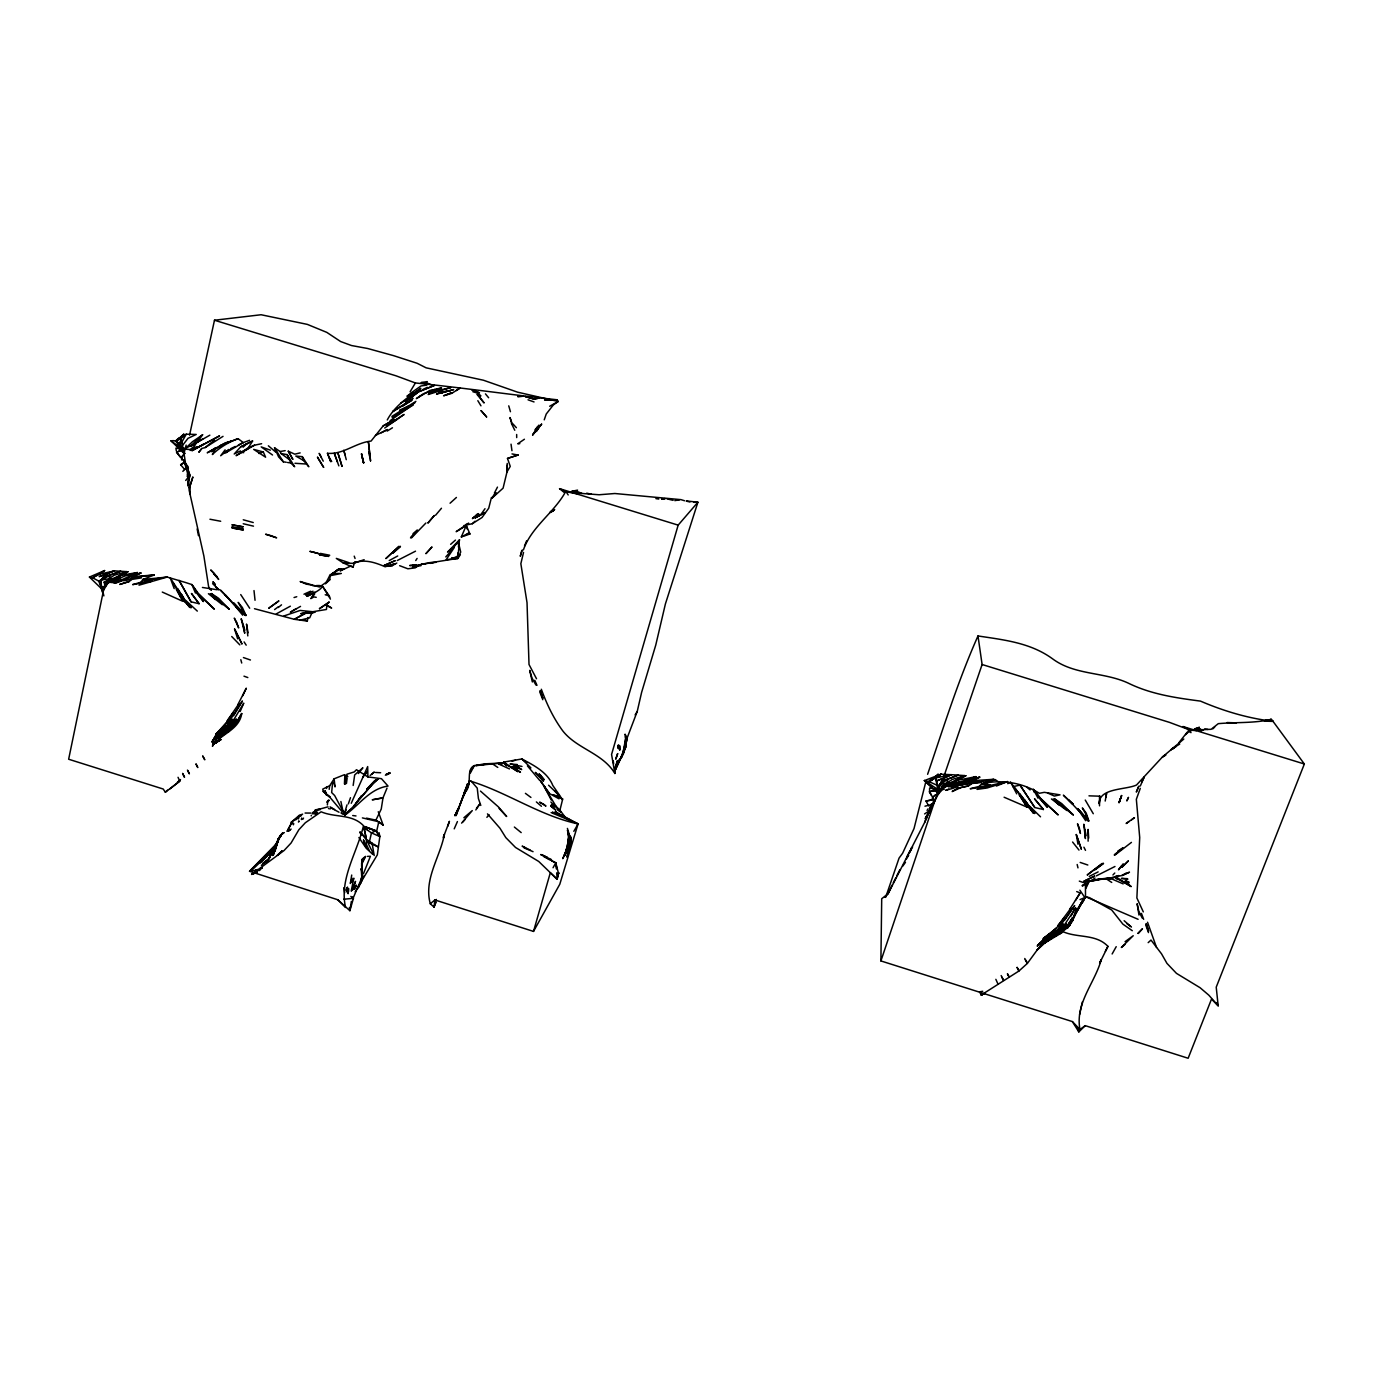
<?xml version="1.0" encoding="UTF-8"?>
<svg xmlns="http://www.w3.org/2000/svg" width="1373" height="1373" viewBox="0 0 1373 1373"><rect width="100%" height="100%" fill="white"/><g stroke="black" fill="none" stroke-linecap="round" stroke-linejoin="round"><path stroke-width="1.5" d="M361.871 879.235L361.236 868.611L362.403 875.185L360.618 882.788C364.377 875.133 359.983 867.118 362.335 859.155L364.017 857.439M1075.54 913.611L1085.511 896.689L1085.425 883.371L1082.593 886.066M1072.382 1021.581L1078.835 1031.912L1079.985 1029.493L1072.382 1021.581L880.9 960.928L881.706 898.731L888.091 893.72L924.681 822.376L930.654 807.959M361.494 877.364L360.927 882.942L362.163 879.321L362.18 861.815L365.561 856.34L361.906 864.012L362.18 861.815L361.665 869.006M935.391 795.448L938.222 794.246L945.087 786.42L964.67 775.591L951.455 774.698L936.97 780.774L943.423 778.457L939.973 784.824L938.034 785.716L938.514 793.628L929.435 811.443L930.499 806.62L930.585 808.954M140.99 582.221L152.334 581.157L132.649 584.623L140.99 582.221L142.809 579.526L154.222 574.978L137.472 576.969L123.707 580.71L141.402 577.896L132.186 576.677L131.482 578.754M211.236 590.064L208.713 587.318L203.891 556.082L189.165 490.298L188.667 477.152L183.81 459.989L186.11 465.807M618.588 746.5L618.639 744.887L618.966 749.143M1099.996 962.095L1101.249 959.744C1094.641 983.257 1074.905 1003.474 1079.985 1029.493L1085.219 1025.648L1188.143 1058.257L1211.501 999.115L1218.177 1005.808L1216.221 987.17L1304.35 764.006L1273.046 721.391L1264.842 721.168M351.711 875.047L350.338 883.491L352.072 878.222M468.09 786.111L465.498 791.861C472.758 783.949 465.43 769.532 474.32 765.585L482.815 765.07M929.538 790.642L929.641 787.965L934.91 789.097M507.324 464.966L507.015 471.866L503.084 488.17L491.946 498.193L496.031 493.044L491.946 498.193L494.005 494.966M329.125 602.163L319.48 608.651L329.125 602.163L326.963 603.811L326.448 609.475L300.738 613.714L308.65 611.74L294.354 619.309L254.486 608.72M425.579 563.874L421.271 564.2L457.793 558.416L458.101 552.718M458.393 547.02L459.509 539.829L447.529 552.083L453.639 547.398L459.509 539.829M348.553 891.558L348.725 888.623M347.85 776.637L344.348 774.732L334.12 778.817L335.029 786.901L333.948 782.988M187.706 485.819L189.079 476.38L185.715 480.447M353.17 785.459L354.68 774.921L362.867 767.782L358.422 773.514M932.147 798.365L934.412 795.619L938.222 794.246L939.475 785.081L943.354 778.68L951.455 774.698L940.883 774.218L924.389 780.602L938.514 793.628L939.475 785.081L943.423 778.457M445.779 556.906L454.309 547.484L446.191 559.652L457.793 558.416L459.2 544M507.221 463.387L507.015 471.866L510.258 466.374L507.495 458.428L517.964 455.047L507.495 458.428M625.899 736.46L623.085 753.228L614.623 771.454L617.472 760.659L614.744 768.52L614.881 773.48C602.575 752.97 576.9 748.937 562.758 730.865C553.353 718.045 546.832 704.212 541.322 689.246M301.7 817.999L301.356 819.578M315.979 810.859L316.082 809.727L319.755 809.075M625.625 743.685L623.514 753.64L618.725 761.981L624.337 750.55L625.676 739.258M625.093 748.525L626.586 740.476L625.007 734.589M1099.807 800.047L1099.224 803.703C1098.778 787.776 1125.774 790.024 1136.518 785.013L1162.45 756.952L1183.801 739.052M201.745 448.508L198.999 452.06L201.745 448.508L205.161 447.564L223.027 436.357M626.38 737.044L625.384 746.5L626.586 740.476L625.196 736.872M120.189 575.184L127.912 571.7L108.501 582.152L102.34 592.123L103.37 588.039L107.557 582.221L126.831 571.631L114.474 570.893L99.182 576.591L106.356 574.532L100.366 580.504L103.867 595.899M354.921 561.643L353.05 567.066L350.441 566.191L340.212 570.876L344.194 568.662L339.8 569.332L332.249 573.519L341.328 573.468L329.606 575.802L338.633 569.091L329.606 575.802L325.47 583.817L329.777 579.766L330.344 574.412M240.584 611.157L224.949 594.578L236.019 607.072L245.321 615.447L233.65 602.953L245.87 615.499L241.631 611.208L241.905 608.84L238.164 602.369L242.352 607.484L246.007 615.499L241.905 608.84M626.86 737.644L621.437 757.536L625.779 747.066L626.86 737.644L625.075 734.195M555.413 811.683L559.686 815.15L555.276 811.7L578.067 823.92L559.789 884.246L533.513 931.409L434.863 899.95L434.04 907.09L430.298 903.794C423.571 879.252 439.841 857.782 444.371 834.595L443.41 838.062M345.104 784.137L346.957 774.2L354.234 771.935L356.482 769.721L367.913 776.946L381.454 778.68L388.044 786.077C369.697 788.634 359.4 805.007 345.258 814.893M187.861 483.399L189.079 476.38M941.209 790.093L941.672 786.369L949.721 782.799L941.672 786.369M329.194 789.355L329.674 785.734L334.12 778.817M346.442 783.554L347.163 778.079M924.956 806.208L933.194 804.132L933.657 800.648M571.168 841.529L569.263 847.484L569.949 836.088L568.491 846.729L562.81 858.657C565.539 850.728 571.82 842.25 568.8 833.651L570.344 840.739L567.049 857.267L570.911 836.878L571.168 841.529L568.336 851.947M185.715 464.555L183.999 453.416L171.007 440.853C178.644 439.12 182.283 447.855 184.771 453.416L182.231 456.402L181.734 459.904L181.545 458.651M361.683 863.737L362.335 859.155M190.075 494.331L190.075 485.922L192.872 476.946L189.388 487.981L190.075 485.922M298.525 818.892L298.73 817.467M933.194 804.132L934.155 802.896L930.637 804.698L933.194 804.132L933.657 800.957M938.171 789.681L924.389 780.482L938.514 793.628L935.665 778.131L940.883 774.218L938.669 777.169M1106.02 797.129L1106.587 793.285L1105.196 801.043M568.491 842.919L569.383 837.084L568.353 833.188L569.932 840.345L565.985 850.265L569.503 839.95L567.907 832.725L569.383 837.084L567.066 848.463L570.344 840.739M351.368 901.357L349.892 910.711L337.844 899.778L249.543 871.289L276.351 843.949M352.947 898.577L361.906 877.587M568.868 843.348L569.846 837.479L567.358 830.322M213.21 743.548L220.881 739.549L213.381 743.788M104.073 587.661L68.65 759.235L163.215 789.029L165.344 792.221L179.777 781.151L178.044 777.307M315.859 811.031L315.258 809.83L314.537 812.301L315.344 811.083M1085.648 816.918L1086.077 814.532L1082.336 807.942L1086.197 813.073L1088.858 820.985L1077.719 808.543L1088.703 820.968L1086.077 814.532M313.576 812.301L312.907 812.593M306.488 612.444L294.354 619.309L307.312 621.094L307.998 617.49M179.846 444.44L181.528 437.712L176.19 441.162L183.793 434.177L176.19 441.162L181.974 449.349L179.846 444.44L181.099 438.056L186.247 434.194L196.219 434.452L188.032 438.313L182.66 445.23M277.38 842.078L273.33 855.001L278.839 838.285L282.529 833.188L284.365 832.639M379.034 832.639L379.84 836.552L377.318 854.881L355.144 891.815M188.564 480.636L189.663 475.367L188.324 471.591M332.678 781.752L331.648 792.547L334.652 795.533L342.958 811.117M275.012 851.311L278.839 838.285L272.626 855.499M189.56 435.172L214.48 320.235L261.093 314.743L307.346 324.388L326.791 332.369L340.624 341.534L351.505 345.533L367.689 348.502L393.485 355.624L417.1 363.261L426.111 367.827L483.416 380.218L517.57 392.163L558.21 401.482L553.353 404.932L546.231 414.028L544.24 419.829M435.138 904.292L436.339 899.452M1079.607 1014.578L1082.387 1001.895M352.792 889.807L355.504 881.397L351.694 890.717M363.914 827.559L365.99 837.135L363.914 827.559L371.465 832.896L379.84 836.552L376.597 831.506L378.794 821.775L362.403 817.896M373.473 844.017L377.729 846.712L369.2 842.747L371.465 832.896L375.687 830.734L376.597 831.506M939.973 784.824L938.96 789.2L939.475 785.081L947.971 779.057L958.182 775.127L941.689 781.34L947.971 779.057L946.786 783.005L940.608 784.515M187.174 476.517L187.603 474.68M302.781 819.355L303.536 818.085M925.728 782.181L914.04 828.52L902.645 853.199L899.058 858.125L885.636 897.393M927.616 774.286C943.405 727.862 958.011 680.802 977.988 635.956C1003.989 639.904 1030.505 642.667 1052.679 658.903C1074.922 675.379 1103.669 671.723 1128.177 683.085C1150.952 694.275 1175.46 697.81 1200.465 701.105C1223.772 711.094 1248.074 718.371 1273.269 721.34L1271.347 719.366C1253.789 723.417 1235.975 722.061 1218.28 723.657L1211.158 729.303L1190.374 730.196L1169.47 722.37L982.107 664.515L977.988 635.956M312.941 812.421L314.726 811.838M523.542 552.409L520.848 563.685L527.026 602.661L529.017 664.515L536.517 678.743M456.128 815.562L457.501 810.087L454.944 815.596L459.389 806.105M562.501 799.807L554.846 790.865M298.422 817.724L298.679 816.729L294.045 820.488L298.679 816.729M625.453 742.415L637.226 711.471L641.603 692.421L655.762 645.07L665.39 603.983L697.896 502.226L686.466 500.956M521.74 550.659L520.281 556.271L522.238 550.041M171.007 440.853L181.871 448.902L183.999 453.416L186.162 445.127M456.145 815.408L464.64 792.581L455.733 815.459M937.759 792.084L880.9 960.928M347.009 804.853L344.314 814.086M350.836 896.397L353.427 898.32L349.892 910.711L349.377 907.484M533.513 931.409L550.333 872.679L557.095 879.235L558.433 873.64L557.095 879.235L538.714 861.455L515.527 847.467L505.83 837.633L499.978 828.245L487.466 813.863M491.465 497.421L488.719 508.233L482.043 517.501L472.295 523.731L466.031 525.052M693.777 502.329L697.896 502.226L678.159 525.138L611.569 754.446L614.881 773.48M274.428 851.826L278.238 838.766L282.529 833.188M351.196 891.06L353.856 878.205L351.711 881.981M293.376 824.795L293.736 823.594M1120.196 799.103L1119.149 802.621L1121.621 795.551L1119.012 802.656L1121.587 795.551M465.275 790.762L467.627 783.674L460.006 804.612M180.344 444.852L186.247 434.194L181.099 438.056L183.227 449.366L176.585 452.266L180.309 457.055M928.474 813.297L930.499 806.672M623.085 753.228L624.698 748.045L623.926 750.087M558.279 873.022L557.06 876.866L556.683 872.85M933.812 803.102L935.099 799.292M956.586 788.72L952.158 791.569L960.276 787.879M447.701 826.34L449.434 821.294L443.342 837.307M943.697 777.015L982.107 664.515M566.191 818.462L559.927 810.19L562.741 798.846L552.667 794.813L557.884 796.134M348.347 803.891L350.493 797.679M443.548 836.964L444.371 834.595M532.621 434.966L541.614 424.171L532.621 434.966L537.444 427.054M909.836 852.41L911.483 847.742M215.75 737.867L211.837 742.158L217.003 733.508L224.88 725.648L224.091 727.879L232.106 722.49L243.759 703.165L240.138 711.506M228.673 722.198L242.42 700.968L233.599 715.728M523.405 549.921C531.248 527.249 553.147 513.399 564.869 493.01L559.566 488.651L678.159 525.138M232.106 727.57L231.316 728.136L236.173 719.315L228.141 732.204L236.431 722.61L241.717 713.514C240.018 726.231 227.952 731.843 218.942 738.914L230.99 723.314L215.647 738.708L226.837 725.974L219.543 733.028M618.948 759.835L614.623 771.454L625.779 747.066M1140.276 788.377L1136.346 799.292L1139.71 837.496L1136.878 897.976L1143.314 911.895M924.578 813.932L929.693 810.568L924.681 822.376M358.593 887.421L362.163 879.321L361.906 871.649L362.403 875.185M367.913 776.946L367.672 766.58L351.248 803.274M344.331 814.498L346.116 809.916M101.585 579.972L108.913 578.805L110.406 575.03L120.773 571.254L103.644 577.106L110.406 575.03L100.366 580.504L101.053 584.829L100.641 580.213L106.356 574.532M138.999 585.173L167.197 577.072L148.627 579.972L148.233 580.968L142.809 579.526L167.197 577.072L185.784 582.581L191.911 584.572L198.244 593.325L214.36 609.183L197.781 593.771L191.911 584.572L195.464 593.05M1073.137 918.348L1076.655 909.424L1078.251 909.115L1083.177 899.538L1077.53 909.166L1074.458 910.11M311.19 815.905L311.328 815.305M363.45 873.709L370.401 856.271L367.449 856.392M1138.492 786.643L1136.329 792.049L1139.058 786.043M187.483 466.082L186.333 468.897L187.483 466.082L185.544 463.387M524.52 545.973L526.614 540.842M387.014 788.102L383.067 797.662L372.237 799.807L382.981 798.022L381.248 809.057L375.91 820.127L383.136 825.053L378.262 811.718M566.792 850.831L564.801 855.516L568.096 846.352L564.423 855.225L566.397 850.556L565.298 852.53M1072.794 918.571L1076.655 909.424L1073.772 910.162M463.954 793.216L466.58 787.141M465.516 524.726L468.691 523.216L456.179 531.677L466.254 525.516L469.944 533.994L461.328 536.912L466.254 525.516L463.937 525.499M1140.345 785.957L1144.224 777.049L1141.65 782.061M283.868 615.979L300.138 610.436L315.361 611.998L311.705 613.285L309.697 617.85L299.589 620.27M1059.39 926.947L1074.681 905.579L1064.453 920.356M454.223 828.846L457.415 821.569M230.956 725.116L236.173 719.315L230.956 725.116L232.106 722.49L219.697 738.262L231.385 723.022L218.942 738.914L231.385 723.022L225.704 730.436M1067.868 927.29C1073.961 920.167 1075.78 910.883 1081.564 903.005M451.683 557.661L457.793 558.416L460.71 552.066L458.599 543.227L456.488 543.811M1085.803 888.606L1089.338 880.882L1100.974 879.063L1092.959 880.917M1078.526 908.377L1069.086 926.363M1212.805 728.857L1214.693 727.106M982.725 991.272L979.55 991.855L981.266 994.996L1018.955 971.003L1027.382 963.4L1037.216 949.944L1044.973 942.873L1063.32 931.838C1077.977 938.137 1095.98 933.76 1107.942 946.357L1099.979 962.49M1075.591 913.646L1085.511 896.689L1089.338 897.599L1111.735 910.024L1122.891 924.149L1132.296 930.705M888.091 893.72L884.727 897.273M892.072 885.156L888.451 892.896M1072.45 920.202L1075.694 913.234M242.746 695.751L246.282 688.182L237.735 704.898M354.56 889L356.396 885.139L353.874 889.326M1099.601 963.177L1101.249 959.744M269.091 858.039L276.23 843.176M895.814 877.81L893.257 882.753M1082.868 902.095L1085.511 896.689L1138.114 919.309M454.944 815.596L459.131 808.182M568.491 846.729L567.461 848.806L570.31 837.856L567.409 828.4M357.272 889.223L363.862 876.111M218.101 736.563L212.489 746.123L218.101 736.563L222.151 733.8M621.025 757.107L624.337 750.55M896.895 875.579L899.83 869.813M907.33 856.151L909.87 851.123M1059.802 933.863L1067.473 927.65L1072.364 918.005L1066.426 927.135L1055.648 936.352L1066.323 923.823L1064.435 928.629L1060.059 932.49L1061.106 931.975M1078.251 909.115L1083.177 899.538M494.366 493.13L497.472 487.106M276.797 842.627L280.555 835.385M269.177 858.005L277.981 841.083M279.938 837.324L281.877 833.548L269.159 858.228M1105.334 951.386L1107.942 946.357M327.649 801.935L327.735 801.025L327.375 804.938M346.888 888.056L345.893 889.961L348.09 893.686L346.888 888.056L347.318 891.266M470.373 773.033L474.32 765.585L470.252 771.351M910.213 851.363L912.582 846.952M1060.814 923.703L1037.199 946.066L1044.956 937.845L1055.03 930.328L1053.846 932.507L1062.908 927.238L1075.728 907.759L1071.009 916.014M1069.43 925.797L1072.691 919.687M224.88 725.648L212.352 741.523L217.003 733.508L229.823 718.954L215.767 734.315L222.889 727.004M292.449 821.414L288.107 829.446L292.449 821.414L291.025 822.496L299.074 815.493L302.626 814.12M215.372 448.971L212.352 454.532C219.646 447.564 228.587 442.106 238.061 438.673L243.313 442.569L249.577 440.321M291.745 824.212L292.878 822.135M301.545 815.287L300.704 816.043M553.044 867.736L555.773 862.81L551.843 860.837L555.773 862.81L558.588 873.794L559.103 872.953M925.059 818.668L929.693 810.568M929.933 811.357L926.26 816.695M1112.13 953.978L1116.215 946.666M1067.628 928.148L1069.481 924.87L1067.576 927.616M1070.322 923.377L1072.845 920.494M573.828 831.334L578.067 823.92L566.054 818.171M212.352 741.523L217.003 733.508L223.559 726.557L220.95 729.664M231.316 728.136L236.431 722.61L241.717 713.514M969.389 782.85L980.974 782.335L961.581 784.893L969.389 782.85L970.557 780.842L979.738 777.135L967.45 780.242L951.506 787.381L979.738 777.135L966.523 784.24M1085.82 886.907L1089.338 880.882L1086.369 881.586M330.001 809.109L330.653 807.736L339.011 812.215M549.681 406.254L558.21 401.482L556.803 399.749C509.537 394.566 462.667 387.752 415.401 382.964L410.098 391.768M906.214 859.326L908.669 855.276L907.261 856.46M387.272 419.932C394.669 405.996 408.176 396.934 420.807 388.319L406.597 399.646L414.028 392.506L406.974 396.282L411.299 392.781L421.013 385.95L426.883 385.109M635.115 714.887L637.226 711.471M209.846 435.172L196.442 442.844L194.159 446.517L190.075 449.52L185.338 449.194M1075.505 900.396L1080.156 892.931L1076.707 891.575M365.493 774.235L367.346 771.248L362.729 777.461M261.625 443.702L254.537 445.195L236.122 455.664L248.393 447.701L252.598 441.025L240.653 446.877L234.217 453.982L240.55 450.91M927.067 810.413L928.079 808.817M1069.55 909.51L1080.156 892.931M230.973 716.397L233.341 712.69L227.129 720.962L238.919 703.663M415.744 560.544L417.1 558.433M1060.059 932.49L1066.426 927.135L1072.364 918.005M536.414 431.517L539.143 427.312M219.491 740.51C221.671 738.228 216.625 742.724 219.354 740.013L215.321 742.93L216.196 742.278M1179.081 742.45L1187.267 732.118M475.813 809.95L480.121 803.651L476.482 808.216M938.222 794.246L938.548 789.629L935.734 777.616M1062.136 921.129L1064.71 917.37L1057.914 925.694L1070.837 908.274M457.793 558.416L460.333 554.761L452.815 558.399M296.311 819.612L298.696 816.197L296.482 818.909M1061.123 929.761L1066.323 923.823L1062.067 929.264L1061.123 929.761L1062.908 927.238L1045.866 942.238M196.442 442.844L191.019 446.122L197.369 442.123L202.603 434.76L192.374 441.797L185.544 448.37L181.665 448.336M902.696 866.191L905.476 862.347M230.99 723.314L225.275 730.711M311.791 597.495L314.692 593.668L310.813 598.628L313.936 596.912L316.219 597.324M356.499 802.845L353.582 806.226L374.966 781.288L359.228 799.292M383.187 425.87L393.948 419.743L383.187 425.87L371.07 441.076C355.59 442.672 342.975 454.858 327.461 453.279L330.704 461.551L327.461 453.279M1121.329 866.157L1118.48 869.813L1123.234 863.771M219.697 738.262L232.106 722.49L223.164 733.834M411.557 537.838L425.87 523.044M1053.486 935.202L1061.707 928.062L1044.939 940.694L1037.216 949.944L1044.939 940.694L1054.618 934.206L1059.115 929.435L1041.729 942.702L1057.056 930.688L1047.462 937.33M461.603 823.131L472.278 810.602L463.868 817.759M486.883 817.347L489.028 814.704M216.436 737.953L228.639 724.704L225.035 729.595L221.413 731.878M231.711 724.566L221.139 737.147L236.431 722.61M435.533 515.287L441.471 508.25M534.989 429.783L538.988 425.081M182.231 456.402L184.771 453.416M219.955 739.584L218.358 740.957M1138.303 933.503L1142.439 928.8L1137.822 933.331M993.795 779.298L977.542 782.404L970.557 780.842L993.795 779.298L981.695 783.829L979.172 786.42L970.213 788.754L992.593 785.768L979.172 786.42M218.599 740.648L213.948 743.102L218.513 740.734M99.56 574.154L104.623 570.55L89.434 577.055L92.575 577.741L99.56 574.154L114.474 570.893C105.464 573.536 96.179 580.453 102.546 590.321M326.928 802.364L329.228 800.219L327.735 801.025M462.804 821.998L465.241 819.321M1044.973 942.873L1062.136 927.77L1044.973 942.873L1049.487 937.965M1042.004 941.878L1037.868 945.448L1053.469 931.203L1050.173 934.224M485.012 508.696L480.533 515.012L475.075 517.913L478.508 513.656L475.075 517.913L484.944 512.472L476.603 517.158M256.236 870.242L249.543 871.289L276.814 843.811M367.106 789.303L372.237 783.914M182.832 471.351L186.659 467.352L185.458 464.074M1112.937 874.961L1114.79 873.022M414.56 533.719L410.51 537.873L417.409 530.047L413.033 533.634M353.548 806.346L344.846 814.961M260.355 862.999L274.875 848.239L251.19 870.774M215.767 734.315L223.559 726.557M215.595 736.1L220.023 731.637M1037.868 945.448L1055.03 930.328M268.49 859.652L261.368 865.368M280.693 836.329L278.238 838.766L275.407 847.656L279.92 835.797L282.889 833.686M137.472 576.969L132.186 576.677L140.956 572.987L114.268 583.268L137.42 572.541L125.115 575.922L105.292 584.143M1085.219 1025.648L1078.835 1031.912L1077.513 1028.428M931.58 780.104L938.274 774.132L932.044 779.778M1053.469 931.203L1043.274 938.566L1056.094 928.285M165.344 792.221L167.472 790.179M474.011 517.089L472.415 518.634L477.049 514.206M375.842 779.692L366.763 789.2L374.692 780.791M1121.295 947.507L1133.223 935.734L1125.071 941.672M243.055 447.22L246.814 443.736L252.598 441.025M231.865 726.18L224.812 732.753L226.425 731.655M1115.168 854.898L1131.438 842.387M268.954 859.429L265.727 862.433L268.387 860.116M1185.568 734.641L1190.374 730.196M1148.171 942.65L1151.003 940.059L1161.524 953.823L1166.947 963.365L1176.455 973.354L1200.053 987.702L1208.789 995.133L1218.177 1005.808L1216.873 1002.565M472.295 523.731L474.989 521.259M450.069 503.222L456.42 497.455M1083.108 885.448L1085.425 883.371L1082.044 885.671M1118.343 876.266L1114.704 876.918L1122.496 875.425L1129.498 872.13M450.653 544.326L455.458 540.087M129.234 581.517L119.811 584.417L129.234 581.517L131.396 579.612M179.142 437.815L175.538 440.956L182.094 448.799L183.999 453.416M1121.895 947.13L1124.933 944.47M376.391 780.156L369.68 786.369L376.408 780.121M177.409 782.267L180.532 779.572M430.298 903.794L434.863 899.95M278.29 607.518L281.516 604.824M371.826 774.115L374.348 772.021L370.144 775.47M1062.067 929.264L1047.53 941.157L1066.426 927.135M179.777 781.151L169.96 788.84M228.759 449.469L220.675 455.75L225.086 449.881L224.777 452.747L229.137 449.743M938.171 792.736L945.757 786.266L965.837 775.676L957.685 779.16M390.121 420.687L409.669 407.043M1119.046 851.106L1114.258 855.001L1122.96 847.862L1117.759 851.14M1054.207 934.807L1062.908 927.238L1050.551 938.016M205.161 447.564L214.617 439.978M262.724 863.411L270.378 857.233M418.336 391.889L409.772 398.548L418.336 391.889L434.366 385.453L418.336 391.889L405.207 401.276L414.251 395.098M955.333 780.722L975.98 776.637L941.277 788.205M414.886 402.821L405.722 408.931M1043.274 938.566L1052.679 931.649M202.603 434.76L191.139 445.47L185.544 448.37M1129.052 821.535L1126.152 823.508L1134.218 817.793M291.127 829.086L288.261 831.249L290.115 829.841M392.146 417.495L413.324 405.001M274.583 609.578L278.393 606.729M935.665 778.131L940.883 774.218L929.195 781.7L924.389 780.602M327.289 801.506L328.387 800.236M1131.661 819.767L1134.458 817.673M465.481 535.436L468.468 533.239L469.944 533.994M1042.605 940.265L1048.354 936.008M1061.106 930.619L1052.49 936.97L1054.584 935.974M384.68 428.05L404.091 414.457L386.86 425.51L391.923 422.73M419.537 564.749L412.432 567.324L421.185 565.539L419.537 564.749L415.212 567.856L407.884 568.8L399.646 565.693M938.034 785.716L929.195 781.7L940.883 774.218M217.981 741.454L220.881 739.549L212.712 744.544M228.793 450.584L225.601 452.833L243.313 442.569L238.404 444.955M329.777 579.766L319.497 587.026L300.138 581.534L306.608 584.212M1095.036 878.051L1091.037 880.865L1083.915 881.123M456.437 390.55L460.161 387.958L451.854 393.313L443.599 395.767L451.923 392.695L447.032 394.48M263.17 863.377L268.198 859.893M184.754 469.549L180.635 464.761L184.583 462.032M108.913 578.805L114.113 575.253L126.831 571.631M524.417 439.24L517.758 443.788L519.818 443.651M259.686 869.59L262.329 867.787L259.548 869.469M391.957 416.345L415.882 401.362M329.674 785.734L322.792 789.097L323.204 791.5L329.829 797.198L341.791 811.357M192.014 450.619L219.457 435.928L192.014 450.619L204.165 443.736M405.43 401.019L410.39 397.741L400.916 402.976M946.786 783.005L952.278 779.435L964.67 775.591M1165.557 754.927L1162.45 756.952L1165.746 755.167M1089.338 880.882L1085.906 884.023M402.478 406.271L411.814 400.281L392.729 411.591L405.069 403.611M386.517 774.389L389.829 772.621L386.946 774.681M968.377 785.974L956.655 788.428L968.377 785.974L971.209 784.189M413.187 398.359L405.327 403.319L412.226 399.646M392.369 422.352L397.518 419.091M104.623 570.55L92.575 577.741L98.616 581.036L102.409 589.601L89.434 577.055M387.117 431.105L392.455 427.792M296.208 608.617L290.338 612.238L300.533 606.385M1179.733 744.063L1171.993 748.783L1175.563 746.963M305.081 813.039L311.053 813.073M1042.776 941.981L1044.939 940.694M197.369 442.123L202.981 438.776M215.921 742.501L218.187 741.214L212.952 744.08M929.178 780.688L933.794 777.925M180.635 464.761L183.81 462.89M218.05 740.322L216.248 741.369L217.723 740.716M215.63 742.707L218.187 741.214M951.832 783.262L958.697 779.246M394.978 563.702L387.718 566.328L392.369 565.625L396.797 563.05M212.918 744.526L216.385 742.518L214.016 743.565M190.195 450.464L196.768 446.654M415.521 551.174L397.26 560.527M1122.119 875.202L1129.052 872.421M1114.979 866.483L1096.341 875.871M276.316 613.885L290.355 606.179M176.345 450.996L175.916 448.13L183.227 449.366L176.585 452.266L183.296 460.384M996.386 786.043L1007.525 781.563L988.989 785.716L981.695 783.829C1001.346 779.178 1022.353 782.524 1039.31 793.285L1044.321 792.341L1060.007 794.847L1054.31 796.048L1047.565 792.976M108.021 582.152L120.961 575.253L104.142 582.152L105 586.134M389.228 560.579L397.707 555.979M945.362 786.3L958.56 779.263L942.873 786.317L945.087 786.42L951.729 782.833M1175.219 747.032L1171.993 748.783L1175.769 746.775M315.189 814.12L317.094 813.108M432.787 391.683L428.771 393.828L436.974 390.687L432.787 391.683L450.807 387.581L428.187 394.514M554.623 509.572L550.882 511.563L554.469 509.761M381.265 432.804L387.443 429.543L375.413 435.464M314.743 592.141L306.763 596.345C310.864 595.264 331.854 584.229 316.065 585.636M312.409 813.829L315.876 813.468M220.555 445.35L238.061 438.673M113.993 578.72L127.912 571.7M985.454 783.571L995.236 779.607L1001.26 783.863M461.328 536.912L468.468 533.239M422.712 389.64L427.278 387.306M240.653 446.877L246.814 443.736M101.207 587.953L105.893 585.602L101.207 587.953L101.962 590.733M553.611 510.619L549.818 512.558L553.319 510.825M1173.984 748.113L1170.791 749.744L1174.344 748.01M1089.252 876.403L1098.143 871.889M1111.066 878.6L1099.104 878.926L1091.037 880.865L1114.67 877.278L1131.215 886.598L1115.305 876.54L1118.858 875.545M934.412 795.619L938.789 793.422M248.118 448.799L241.082 452.318L243.742 452.644M114.422 578.805L107.557 582.221L105.343 582.118L112.311 578.737L104.142 582.152M313.044 591.214L305.527 594.938L309.509 593.342M212.592 744.389L216.385 742.518M386.328 774.046L390.121 773.153L385.384 775.196M951.18 782.73L965.837 775.676M1110.757 878.789L1107.96 879.286M303.965 594.2L310.658 591.197M984.63 993.571L981.266 994.996L984.87 993.245M230.578 448.731L235.264 446.465M256.957 871.872L251.619 874.395L284.022 850.556L291.059 843.039L298.851 829.755L305.321 822.753L321.145 811.803C335.063 817.776 352.106 813.708 363.485 825.705C357.203 852.805 339.062 878.737 345.567 907.484L337.844 899.778M399.577 410.132L408.21 406.168M1007.696 783.657L1010.682 782.301L1033.526 813.279L1019.332 794.864L1027.073 807.135L1004.109 797.232M970.848 778.542L975.98 776.637L953.428 788.188L945.637 790.35L948.863 789.063M441.196 392.094L436.528 394.154L444.251 392.026M1049.916 936.3L1054.618 934.206M500.613 764.418L503.737 762.959L517.913 771.677L503.634 762.101L521.877 758.977C533.771 765.242 547.655 772.364 552.804 785.476L560.682 796.855L548.582 785.219M981.266 994.996L985.042 993.365M336.316 570.67L340.899 568.679M1125.911 873.177L1122.496 875.425M257.163 872.027L251.619 874.395L257.111 872.421M416.826 565.144L409.772 565.522L416.826 565.144L412.278 565.487M967.45 780.242L975.98 776.637M1080.002 899.59L1084.859 897.564L1079.882 890.202M98.616 581.036L100.641 580.213M248.393 447.701L254.537 445.195M434.915 389.263L428.256 391.906L441.557 387.958L436.563 388.937M1084.172 882.238L1087.794 880.848M115.143 583.336L123.793 580.144M258.965 453.519L263.324 451.974L265.607 457.209L253.679 449.383L263.324 451.974M1199.315 727.415L1194.561 729.097L1198.955 728.771L1202.113 730.041L1190.254 730.11L1182.908 726.523L1304.35 764.006M1111.735 882.444L1106.381 878.909L1114.361 877.313M1007.525 781.563L987.153 787.965L977.01 789.389M1199.281 727.33L1194.493 728.977L1199.007 728.72L1202.113 730.041M350.441 566.191L342.941 562.758L348.639 562.57L336.316 558.399L342.941 562.758L353.136 563.411L364.154 559.686M952.399 787.45L961.855 784.343M498.725 763.972L503.737 762.959L484.36 763.851L475.796 765.55L501.574 763.045M394.858 563.668L385.178 566.792C375.138 562.467 363.794 558.536 353.136 563.411M1200.036 731.105L1203.503 729.99M444.457 391.889L441.351 392.884L453.674 389.572L445.384 391.768M443.393 392.009L440.098 393.038L443.633 392.18M676.597 500.39L680.63 499.532L684.561 500.75M294.028 597.53L296.757 596.723M286.734 831.077L287.918 830.768M121.39 579.457L110.612 582.409L114.182 582.684M991.357 780.653L995.236 779.607M129.268 576.128L140.956 572.987M421.271 564.2L436.288 562.261M512.095 761.14L515.493 760.247M959.349 783.64L948.159 786.592L951.746 786.866M985.025 782.816L988.714 781.889L985.179 782.593M300.155 452.884L294.766 454.171L288.279 451.219L292.775 459.234L288.279 451.219M674.847 500.647L679.584 499.515L614.864 493.508L599.109 494.761L584.04 493.628L566.26 491.98L559.566 488.651M328.027 806.826L316.614 809.933L320.063 809.778M936.729 790.059L929.384 791.74L933.503 798.743M1012.982 786.678L1020.002 785.099L1034.796 807.53L1043.394 809.521L1034.59 798.897L1043.394 809.521M498.983 764.092L503.702 763.045L506.809 765.859L503.634 762.101M935.734 777.89L951.455 774.698M936.609 790.23L929.384 791.74L931.443 795.242M1264.533 720.774L1271.347 719.366L1264.31 720.962M577.57 490.127L571.683 491.328L577.123 491.448L581.912 493.422M928.68 805.917L926.003 801.008L931.804 799.858M1107.239 878.686L1099.91 879.029L1113.211 877.519M114.731 578.805L120.378 577.724M121.133 575.253L137.42 572.541M286.253 462.255L283.319 461.826L278.633 456.934L274.531 447.77L280.126 451.528L285.172 450.636M446.002 391.391L450.344 390.67M926.003 801.008L933.383 799.773M427.295 381.591L421.116 382.586L426.866 382.895L432.1 385.109M445.041 391.494L449.623 390.842M483.674 764.538L486.986 764.075M132.186 576.677L154.222 574.978M952.004 782.816L959.058 782.044M343.696 899.229L353.427 898.32M517.672 396.608L523.079 396.231L518.033 396.522M259.102 870.276L255.601 870.431L259.875 870.431M304.171 613.268L311.705 613.285M433.662 562.587L429.749 562.57L430.504 563.411M1088.978 795.842L1100.185 796.203M1227.119 722.541L1236.455 722.85M384.131 565.316L392.369 565.625M312.701 585.705L322.363 586.065M305.441 463.971L294.972 463.285M1127.267 878.651L1121.466 878.411L1127.92 879.115M375.567 772.484L380.647 772.742M438.639 392.129L442.449 392.352M517.261 764.538L509.984 763.989L521.98 766.443M142.809 579.526L148.627 579.972M939.269 789.08L944.143 789.458M981.009 787.553L984.51 787.862M141.282 582.976L144.749 583.285M1196.364 730.676L1190.254 730.11L1190.975 732.633L1188.126 730.848M302.3 456.66L295.796 456.042L303.69 460.607L308.805 466.769L302.3 456.66L303.69 460.607M573.022 493.182L576.935 493.611M572.713 492.701L566.26 491.98L568.199 494.949M970.557 780.842L978.177 781.683M352.724 815.528L356.002 815.94M981.695 783.829L990.414 784.944M369.2 842.747L372.066 843.125L374.211 855.499L367.655 842.301M287.575 462.495L290.492 462.907M217.26 589.772L202.432 587.455M1204.687 728.943L1207.88 729.406M366.471 818.136L375.91 820.127M299.074 815.493L300.481 815.699M655.882 498.622L658.748 499.051M280.126 451.528L281.139 453.571L287.163 454.617L294.663 466.751L290.801 462.958L287.163 454.617M306.436 584.143L312.083 585.155M474.217 390.464L471.917 390.035L479.486 392.884L474.217 390.464L475.968 390.876M209.949 519.234L220.693 521.259M512.009 453.914L517.964 455.047M199.085 603.708L191.516 593.548L199.085 603.708L191.07 601.837L179.125 580.487L191.07 601.837M320.39 553.405L329.726 555.258M586.7 493.182L591.317 494.194M686.363 501.145L689.933 501.969M243.227 523.748L253.49 526.151M667.055 498.862L673.096 500.338M323.273 791.432L330.086 796.992M325.212 594.749L329.177 595.762L329.812 597.255M243.261 519.783L253.25 522.547M518.771 767.799L513.468 766.306L521.671 769.567L517.072 766.237M367.089 841.7L372.066 843.125L366.385 839.349L366.213 844.052L369.165 850.333M1128.657 881.809L1125.328 880.831L1129.121 882.427M472.861 391.734L477.272 393.056L480.876 395.939L478.079 394.223M214.48 320.235L396.008 375.807L415.401 382.964M369.388 828.708L375.687 830.734L379.84 836.552M1080.173 862.416L1087.828 865.024M243.433 657.564L250.452 660.001M1079.315 881.123L1083.005 882.41M528.039 399.818L534.046 401.946M270.378 450.155L261.196 446.894L272.541 455.012M243.982 676.168L247.827 677.558M162.289 592.072L182.746 601.271L176.345 589.532M1123.183 883.886L1110.946 878.583M516.385 427.724L512.85 423.811M549.028 859.017L543.279 856.134L549.715 859.893M509.503 768.931L498.485 763.92M315.618 811.529L317.541 812.318M524.005 847.862L533.05 851.672M304.051 619.618L307.312 621.094M561.488 815.974L570.481 820.041M551.139 812.576L578.067 823.92C539.538 815.631 507.015 792.187 469.515 780.825L468.004 786.283L469.515 780.825L471.385 781.357L477.238 788.119L478.422 798.605L480.79 805.436M530.441 850.196L522.135 846.128L525.619 847.913M349.789 565.453L353.05 567.066M326.637 605.562L331.631 608.05L326.551 604.841M559.017 798.811L549.749 793.68L544.017 786.214L551.225 799.978M360.241 832.416L365.716 838.354M1128.606 883.783L1124.607 881.535L1129.584 884.899M330.086 806.843L334.617 809.538M341.276 813.056L342.666 813.914L341.225 812.902M492.65 763.989L497.781 767.421M521.191 832.604L514.36 827.044M557.369 809.778L561.076 812.318L550.882 801.986M1051.426 798.966L1066.821 810.499M208.404 593.702L222.357 604.721M281.139 453.571L288.381 458.891M1126.701 923.48L1130.58 926.329M525.413 793.354L530.939 797.438M378.794 821.775L383.136 825.053M229.137 609.166L211.356 593.514L218.547 598.268L229.137 609.166L210.893 594.028M526.648 762.616L521.877 758.977L530.905 767.902M372.787 854.401L366.231 848.274L358.902 837.513M359.966 831.763L366.419 839.126L363.896 836.277M480.481 791.088L498.382 806.878L506.671 816.506L499.137 808.491M197.317 611.105L185.853 600.516L191.07 607.484L185.63 601.666L170.201 577.793L174.199 588.622M1124.144 920.699L1131.421 927.101M1073.257 814.91L1054.447 798.777L1061.724 803.617L1073.257 814.91L1053.915 799.292M1026.935 787.278L1030.076 789.921M536.362 801.935L541.46 806.277M268.353 445.796L275.922 452.232M215.544 586.872L219.114 589.927L212.609 583.628M329.829 797.198L326.414 794.246L325.075 791.088M1040.528 816.815L1029.75 806.243L1034.727 813.279L1015.042 788.256M1073.377 804.252L1068.503 799.91L1088.171 820.917L1077.393 808.697L1084.601 816.849M364.188 827.061L367.449 829.961M233.084 603.056L241.631 611.208M1038.108 798.279L1033.303 789.338L1040.751 799.069L1058.188 814.927L1040.734 798.502L1033.303 789.338L1034.281 792.358M1053.074 799.12L1059.098 805.076M214.583 573.794L210.721 569.967L216.968 576.609M555.413 805.659L559.927 810.19M551.397 804.492L554.177 807.324M231.728 636.523L239.829 644.864M360.035 832.913L361.837 834.784M179.983 595.676L189.92 607.501L180.532 595.865L173.255 583.336M208.713 587.318L211.116 589.875M210.138 593.874L215.201 599.52M177.735 588.639L185.63 601.666L191.07 607.758L180.532 595.916L184.428 601.786M1039.859 798.811L1047.324 807.238L1040.751 799.069M527.404 765.859L539.555 780.242M1019.761 793.714L1034.676 813.537L1024.756 801.609L1028.772 807.667M485.441 393.879L488.634 397.741M236.019 607.072L242.729 615.207M197.008 593.531L203.444 601.58L197.781 593.771M1072.588 842.027L1078.989 850.076M1085.254 800.064L1093.286 813.726M240.721 594.578L249.68 608.239M555.773 805.917L544.017 786.214M545.407 787.639L540.378 780.877L548.771 792.822M329.177 595.762L322.604 586.408L330.447 599.109M1034.796 807.53L1020.002 785.099M1080.431 812.816L1085.683 820.711M244.102 641.929L246.196 645.156M1024.739 799.858L1029.596 807.444M1019.332 794.864L1027.073 807.135L1024.104 801.386M1115.305 876.54L1116.85 878.995M234.56 629.006L241.888 643.834L234.56 629.006L237.666 638.84M188.221 483.811L189.165 485.321M283.319 461.826L274.531 447.77M477.838 400.693L480.962 405.824M329.245 457.449L331.7 461.551M323.256 461.156L319.171 453.347L321.316 457.312M535.933 685.041L532.003 678.039L529.721 670.384L532.346 681.952M1025.305 959.676L1027.382 963.4L1024.756 958.491M1007.456 973.92L1009.206 977.113L1007.507 973.852M181.717 594.458L185.63 601.666M202.826 756.18L204.783 759.801L202.792 756.06M352.724 896.981L353.324 898.955M1017.084 967.467L1018.955 971.003L1017.136 967.381M1010.682 782.301L1016.724 793.834M1001.93 977.25L1003.594 980.442L1001.157 975.568M187.449 770.116L189.388 773.857L187.758 770.648M1083.915 847.21L1085.511 850.368M182.643 773.531L184.531 777.272L182.626 773.462M1142.216 918.056L1138.766 911.191L1137.136 903.726L1138.972 915.07M196.082 764.143L197.781 767.558L196.047 764.023M511.408 423.399L514.772 430.247M995.854 979.327L998.051 984.218M187.312 474.097L188.667 477.152L187.861 473.582M338.856 465.859L334.257 453.262L337.483 461.98M534.784 680.287L536.98 685.333M1076.278 834.544L1081.306 849.063L1076.278 834.544L1077.959 844.223M1147.536 922.244L1156.529 947.456M188.41 468.536L187.209 465.567L189.937 476.98M340.882 801.506L343.61 814.223M539.898 692.249L542.798 699.715M1141.444 913.405L1143.658 919.344M190.126 475.401L188.805 472.037L189.354 479.726M1145.82 925.162L1148.48 932.593M354.217 556.134L355.058 558.485M340.813 462.409L338.033 453.399L342.083 466.357M325.023 790.608L326.362 794.401M540.361 691.1L542.867 698.411L540.07 690.67M926.226 816.918L926.655 818.222M340.693 462.461L341.997 466.391M243.072 624.406L241.185 618.725L244.737 633.228L243.072 624.406L244.875 630.327M1146.352 924.046L1148.635 931.306L1146.112 923.617M466.254 525.516L467.369 529.274M508.748 405.842L510.447 411.711M345.104 454.909L343.765 450.241L346.271 459.663M197.163 528.931L198.45 535.624M240.824 659.692L241.717 663.022M362.489 458.393L363.691 462.855L361.511 453.811L363.553 462.89L361.511 453.811M187.895 474.2L188.667 477.152M182.712 448.868L184.102 454.188M325.384 792.015L326.088 794.83M1084.721 829.79L1085.408 838.543L1083.778 824.246L1086.146 835.728M1077.17 864.492L1077.977 867.873M247.809 635.905L246.522 624.063L248.084 632.833M361.442 868.817L362.043 871.786M101.482 587.85L102.065 590.699M556.82 868.525L555.773 862.81L556.322 868.834M347.489 887.061L348.141 891.043M343.885 887.679L344.692 892.707M613.233 760.779L613.645 763.663M511.031 444.166L511.957 450.687M617.747 745.419L618.107 748.319L617.953 746.963M569.006 835.282L569.503 839.95M254.005 590.579L255.035 600.293M569.486 835.694L569.932 840.345M1088.686 838.114L1088.12 829.412L1088.12 841.168M326.482 787.072L326.585 788.514M458.599 543.227L458.891 548.17M516.66 434.503L516.694 437.592M1099.516 796.151L1099.516 805.831M328.713 808.68A22.311 11.671 -59.6 0 1 328.473 808.388M344.795 775.419L344.589 784.069L344.795 775.419M568.92 836.689L567.324 845.579L569.074 839.538L568.542 834.853L568.113 842.49L568.92 836.689M617.644 753.674L615.842 758.926L617.644 753.674M435.67 902.645L434.04 907.09L435.67 902.645M431.843 547.141L426.008 553.559L431.843 547.141M298.885 821.123L298.473 822.032L298.902 821.157M1128.434 797.456L1126.821 800.94L1128.469 797.473M464.761 793.319L462.547 797.85L464.761 793.354M1128.297 860.974L1121.913 867.238L1128.297 860.974M361.717 795.602L356.396 802.673L361.717 795.602M434.297 515.527L428.033 522.907L434.297 515.527M228.193 723.794L225.944 726.609L232.569 719.263L228.193 723.794M398.959 546.403L385.967 558.485L398.959 546.403M400.401 546.454L393.056 552.959L400.401 546.454M350.321 809.521L345.035 814.841L350.321 809.521M1058.737 928.526L1056.009 931.289L1063.354 923.926L1058.737 928.526M281.911 851.003L277.346 855.345L281.911 851.003M278.719 601.014L268.936 608.102L278.719 601.014M1102.279 863.497L1087.347 874.893L1102.279 863.497M1103.463 863.411L1095.173 869.607L1103.463 863.411M215.51 447.976L211.013 451.7L225.378 443.239L231.797 441.008L225.584 442.741L207.22 452.815L215.51 447.976M377.953 779.109L372.272 783.777L377.953 779.109M419.486 396.419L416.328 398.633L429.972 390.395L436.013 389.434L423.502 393.708L419.486 396.419M257.609 869.555L255.121 870.585L257.609 869.555M1094.538 876.146L1084.413 881.003L1094.538 876.146M395.184 560.665L384.663 565.247L395.184 560.665M538.988 398.136L534.063 399.131L525.224 396.557L533.634 398.942L538.988 398.136M665.047 498.639L661.803 499.051L665.047 498.639M556.803 399.749L544.583 399.8L556.803 399.749M328.61 556.391L319.583 554.812L328.61 556.391M242.884 528.794L232.037 527.095L242.884 528.794M243.158 529.927L232.191 527.987L243.158 529.927M243.038 526.786L232.14 524.864L243.038 526.786M314.709 552.478L309.852 551.345L319.617 553.885L314.709 552.478M271.082 535.676L265.607 534.234L276.625 537.821L271.082 535.676M562.827 815.957L552.495 812.284L562.827 815.957M543.536 855.533L540.705 854.538L547.346 857.404L543.536 855.533M370.024 828.571L364.411 826.477L375.687 830.734L370.024 828.571M551.345 859.584L548.376 858.211L551.603 860.528L551.345 859.584M543.605 804.269L539.606 802.158L545.956 806.071L543.605 804.269M516.265 769.103L512.232 766.889L520.47 772.364L516.265 769.103M555.653 809.967L550.693 805.917L555.653 809.967M540.653 775.402L538.988 773.874L544.223 779.83L540.653 775.402M1068.417 799.91L1063.371 795.173L1072.948 804.389L1068.417 799.91M216.642 576.506L213.553 573.571L218.685 579.423L216.642 576.506M224.88 594.578L220.401 590.047L228.982 598.885L224.88 594.578M539.675 776.861L535.298 772.398L543.433 781.186L539.675 776.861M479.589 396.969L477.049 394.343L484.103 402.941L479.589 396.969M323.599 467.318L317.523 457.278L323.599 467.318M486.591 416.929L481.116 410.681L486.591 416.929M215.372 584.744L213.055 581.963L215.372 584.744M236.568 622.244L234.302 618.107L238.679 627.942L236.568 622.244M1079.298 827.885L1077.496 823.8L1080.431 833.445L1079.298 827.885M365.956 846.952L363.519 840.087L365.956 846.952M511.168 420.773L509.967 417.564L511.872 423.536L511.168 420.773M370.538 460.882L368.427 441.917L370.538 460.882M369.68 456.334L369.08 451.631L369.663 456.317M619.789 749.967L619.652 745.814L619.789 749.967"/></g></svg>
